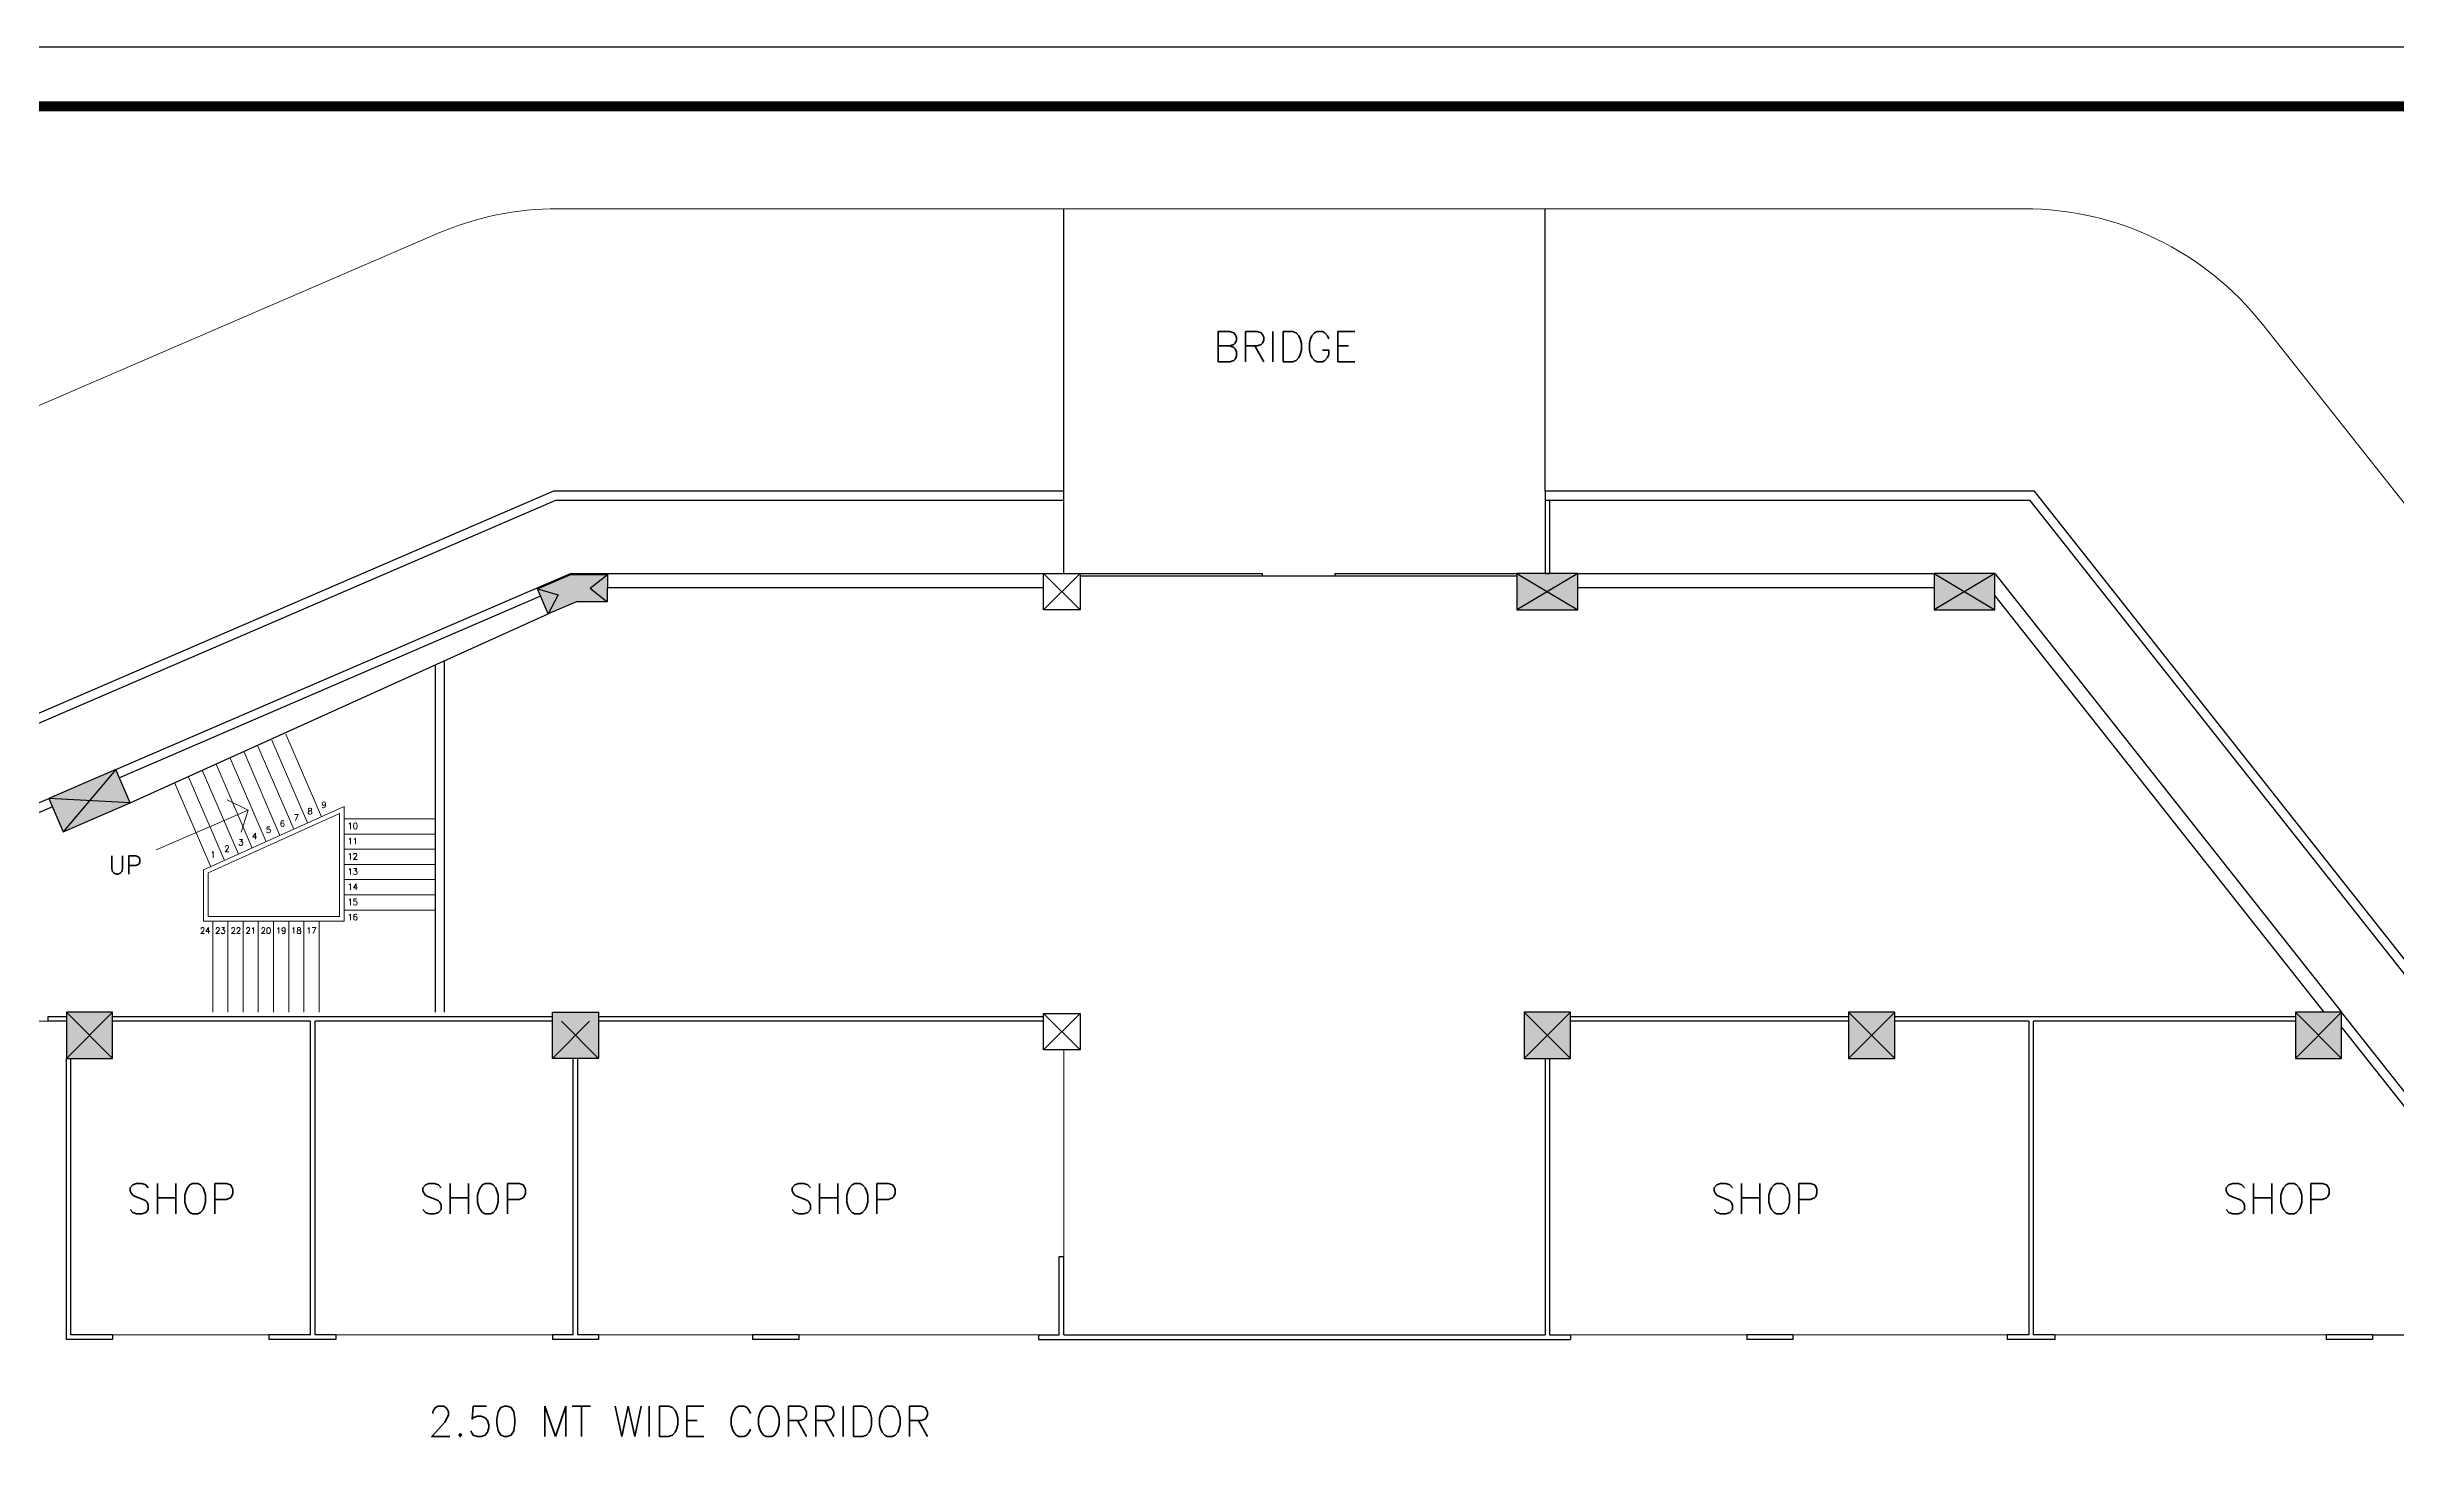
# Model space of a CAD drawing. Extents: x -14054 to 906348, y -36965 to 188562.
# Drawn here: x 192694 to 231380, y 117841 to 141154 of the extents above; entities that cross this region are included whole.
import ezdxf

# ---------------------------------------------------------------- set-up
doc = ezdxf.new("R2010")
doc.units = 0
doc.header["$LTSCALE"] = 1000
doc.header["$MEASUREMENT"] = 0
for name, color, linetype in [('BOR', 5, 'CONTINUOUS'), ('COL', 5, 'CONTINUOUS'), ('DOOR', 6, 'CONTINUOUS'), ('GLASS', 9, 'CONTINUOUS'), ('SOLID', 252, 'CONTINUOUS')]:
    doc.layers.add(name, color=color, linetype=linetype)
for name, color, linetype, lineweight in [('STAIR', 4, 'CONTINUOUS', 15), ('TEXT', 3, 'CONTINUOUS', 15), ('WALL', 2, 'CONTINUOUS', 30), ('WIN', 6, 'CONTINUOUS', 9)]:
    doc.layers.add(name, color=color, linetype=linetype, lineweight=lineweight)
doc.styles.add('ROMAN', font='ROMANS')

# ---------------------------------------------------------------- blocks, each defined once
blk = doc.blocks.new('*U46')
at = {"layer": 'SOLID'}
for points in [[(200767.05, 132240.09), (201315.47, 132475.94), (201918.24, 132475.38), (201917.82, 132025.38), (201407.93, 132025.85), (200943.4, 131826.07)], [(216892.76, 131894.38), (217892.76, 131894.38), (217892.76, 132494.38), (216892.76, 132494.38)], [(223758.76, 131894.38), (224758.76, 131894.38), (224758.76, 132494.38), (223758.76, 132494.38)], [(192961.55, 128241.35), (194063.5, 128716.43), (193825.96, 129267.41), (192724.01, 128792.33)], [(193012.76, 124514.38), (193772.76, 124514.38), (193772.76, 125274.38), (193012.76, 125274.38)], [(201012.76, 124514.38), (201772.76, 124514.38), (201772.76, 125274.38), (201012.76, 125274.38)], [(217012.76, 124514.38), (217772.76, 124514.38), (217772.76, 125274.38), (217012.76, 125274.38)], [(222352.76, 124514.38), (223112.76, 124514.38), (223112.76, 125274.38), (222352.76, 125274.38)], [(229708.76, 124514.38), (230468.76, 124514.38), (230468.76, 125274.38), (229708.76, 125274.38)]]:
    blk.add_hatch(color=256, dxfattribs=at).paths.add_polyline_path(points)
at = {"layer": 'BOR', "color": 2, "ltscale": 140}
blk.add_lwpolyline([(159012.48, 141154.49), (159012.48, 46410.42), (292146.11, 46410.42), (292146.11, 141154.49)], close=True, dxfattribs=at)
at = {"layer": 'BOR', "ltscale": 140, "const_width": 162.65}
blk.add_lwpolyline([(291170.2, 47386.33), (159988.39, 47386.33), (159988.39, 140178.57), (291170.2, 140178.57)], close=True, dxfattribs=at)
at = {"layer": 'COL', "color": 7}
for p, q in [((201635.76, 132250.38), (201918.24, 132475.38)), ((209100.01, 132494.38), (209700.01, 131894.38)), ((209700.01, 132494.38), (209100.01, 131894.38)), ((217892.76, 132494.38), (216892.76, 131894.38)), ((216892.76, 132494.38), (217892.76, 131894.38)), ((224758.76, 132494.38), (223758.76, 131894.38)), ((223758.76, 132494.38), (224758.76, 131894.38)), ((200767.05, 132240.09), (201108.76, 132142.38)), ((201108.76, 132142.38), (200943.4, 131826.07)), ((201635.76, 132250.38), (201917.82, 132025.38)), ((193825.96, 129267.41), (192961.55, 128241.35)), ((194063.5, 128716.43), (192724.01, 128792.33)), ((193772.76, 125274.38), (193012.76, 124514.38)), ((193012.76, 125274.38), (193772.76, 124514.38)), ((201622.76, 125124.38), (201012.76, 124514.38)), ((201162.76, 125124.38), (201772.76, 124514.38)), ((209100.01, 125255.37), (209700.01, 124655.37)), ((209700.01, 125255.37), (209100.01, 124655.37)), ((217772.76, 125274.38), (217012.76, 124514.38)), ((217012.76, 125274.38), (217772.76, 124514.38)), ((223112.76, 125274.38), (222352.76, 124514.38)), ((222352.76, 125274.38), (223112.76, 124514.38)), ((230468.76, 125274.38), (229708.76, 124514.38)), ((229708.76, 125274.38), (230468.76, 124514.38))]:
    blk.add_line(p, q, dxfattribs=at)
at = {"layer": 'COL'}
for points in [[(200767.05, 132240.09), (201315.47, 132475.94), (201918.24, 132475.38), (201917.82, 132025.38), (201407.93, 132025.85), (200943.4, 131826.07)], [(209700.01, 131894.38), (209100.01, 131894.38), (209100.01, 132494.38), (209700.01, 132494.38)], [(216892.76, 131894.38), (217892.76, 131894.38), (217892.76, 132494.38), (216892.76, 132494.38)], [(223758.76, 131894.38), (224758.76, 131894.38), (224758.76, 132494.38), (223758.76, 132494.38)], [(192961.55, 128241.35), (194063.5, 128716.43), (193825.96, 129267.41), (192724.01, 128792.33)], [(193772.76, 124514.38), (193772.76, 125274.38), (193012.76, 125274.38), (193012.76, 124514.38)], [(201772.76, 124514.38), (201012.76, 124514.38), (201012.76, 125274.38), (201772.76, 125274.38)], [(209700.01, 124655.37), (209100.01, 124655.37), (209100.01, 125255.37), (209700.01, 125255.37)], [(217012.76, 124514.38), (217772.76, 124514.38), (217772.76, 125274.38), (217012.76, 125274.38)], [(222352.76, 124514.38), (223112.76, 124514.38), (223112.76, 125274.38), (222352.76, 125274.38)], [(229708.76, 124514.38), (230468.76, 124514.38), (230468.76, 125274.38), (229708.76, 125274.38)]]:
    blk.add_lwpolyline(points, close=True, dxfattribs=at)
at = {"layer": 'DOOR'}
for p, q in [((212696.76, 132456.38), (213896.76, 132456.38)), ((230975.73, 119964.38), (233675.73, 119964.38))]:
    blk.add_line(p, q, dxfattribs=at)
at = {"layer": 'GLASS'}
for p, q in [((209432.76, 132494.38), (212696.76, 132494.38)), ((209700.01, 132456.38), (212696.76, 132456.38)), ((212696.76, 132494.38), (212696.76, 132456.38)), ((213896.76, 132494.38), (213896.76, 132456.38)), ((213896.76, 132494.38), (216892.76, 132494.38)), ((213896.76, 132456.38), (216892.76, 132456.38))]:
    blk.add_line(p, q, dxfattribs=at)
at = {"layer": 'STAIR'}
for p, q in [((196755.99, 128284.88), (196167.23, 129650.53)), ((196983.84, 128387.86), (196396.8, 129749.51)), ((197211.68, 128490.85), (196626.37, 129848.49)), ((195844.61, 127872.94), (195248.95, 129254.6)), ((196072.46, 127975.93), (195478.52, 129353.58)), ((196300.3, 128078.91), (195708.09, 129452.56)), ((196528.15, 128181.9), (195937.66, 129551.54)), ((195388.92, 127666.98), (194791.53, 129052.63)), ((195616.77, 127769.96), (195019.38, 129155.62)), ((197583.35, 128455.58), (199083.35, 128455.58)), ((197583.35, 128205.58), (199083.35, 128205.58)), ((197583.35, 127955.58), (199083.35, 127955.58)), ((197583.35, 127705.58), (199083.35, 127705.58)), ((197583.35, 127455.58), (199083.35, 127455.58)), ((197583.35, 127205.58), (199083.35, 127205.58)), ((197583.35, 126955.58), (199083.35, 126955.58)), ((195422.76, 126774.38), (195422.76, 125274.38)), ((195672.76, 126774.38), (195672.76, 125274.38)), ((195922.76, 126774.38), (195922.76, 125274.38)), ((196172.76, 126774.38), (196172.76, 125274.38)), ((196422.76, 126774.38), (196422.76, 125274.38)), ((196672.76, 126774.38), (196672.76, 125274.38)), ((196922.76, 126774.38), (196922.76, 125274.38)), ((197172.76, 126774.38), (197172.76, 125274.38))]:
    blk.add_line(p, q, dxfattribs=at)
at = {"layer": 'STAIR', "linetype": 'Continuous'}
blk.add_line((196005.54, 128600.68), (194490.35, 127947.45), dxfattribs=at)
at = {"layer": 'STAIR', "color": 3}
for p, q in [((195272.76, 127616.9), (197583.35, 128661.26)), ((195347.76, 127568.49), (197508.35, 128545.06)), ((197508.35, 126849.38), (197508.35, 128545.06)), ((197583.35, 126774.38), (197583.35, 128661.26)), ((195272.76, 127616.9), (195272.76, 126774.38)), ((195347.76, 127568.49), (195347.76, 126849.38)), ((197583.35, 126774.38), (195272.76, 126774.38)), ((197508.35, 126849.38), (195347.76, 126849.38))]:
    blk.add_line(p, q, dxfattribs=at)
at = {"layer": 'STAIR', "linetype": 'Continuous'}
blk.add_lwpolyline([(195889.86, 128237.53), (196005.54, 128600.68), (195662.07, 128765.89)], dxfattribs=at)
at = {"layer": 'TEXT', "color": 3, "ltscale": 140}
for p, q in [((201104.61, 138494.38), (225242.83, 138494.38)), ((166074.81, 123835.85), (199124.97, 138085.79)), ((229164.6, 136595.95), (235174.88, 128996.26))]:
    blk.add_line(p, q, dxfattribs=at)
for centre, start, end in [((201104.61, 133494.38), 90, 113.323826), ((225242.83, 133494.38), 38.339017, 90)]:
    blk.add_arc(centre, 5000, start, end, dxfattribs=at)
at = {"layer": 'WALL'}
for p, q in [((209432.76, 132494.38), (209432.76, 138494.38)), ((217355.26, 133845.5), (217355.26, 138494.38)), ((201032.37, 133845.5), (172695.5, 121627.74)), ((201063.33, 133695.5), (172845.5, 121529.07)), ((209432.76, 133845.5), (201032.37, 133845.5)), ((209432.76, 133695.5), (201063.33, 133695.5)), ((217355.26, 133845.5), (217355.26, 132494.38)), ((225412.55, 133845.5), (217355.26, 133845.5)), ((225339.94, 133695.5), (217355.26, 133695.5)), ((217430.26, 133695.5), (217430.26, 132494.38)), ((243144.86, 111181.01), (225339.94, 133695.5)), ((243217.48, 111331.01), (225412.55, 133845.5)), ((201312.42, 132494.38), (209432.76, 132494.38)), ((217355.26, 132494.38), (217430.26, 132494.38)), ((217892.76, 132494.38), (223758.76, 132494.38)), ((224758.76, 132494.38), (230468.76, 125274.38)), ((200818.93, 132118.3), (193885.51, 129129.28)), ((201918.04, 132264.38), (209100.01, 132264.38)), ((217892.76, 132264.38), (223758.76, 132264.38)), ((224758.76, 132123.6), (230175.52, 125274.38)), ((194063.5, 128716.43), (200943.4, 131826.07)), ((199083.35, 130985.35), (199083.35, 125274.38)), ((199233.35, 131053.15), (199233.35, 125274.38)), ((192783.55, 128654.22), (191059.76, 127911.09)), ((192706.36, 125199.38), (192706.36, 125124.38)), ((197032.6, 119964.38), (197032.6, 125124.38)), ((197107.6, 119964.38), (197107.6, 125124.38)), ((225317.76, 125124.38), (225317.76, 119964.38)), ((225392.76, 125124.38), (225392.76, 119964.38)), ((193012.76, 119889.38), (193012.76, 124514.38)), ((193087.76, 119964.38), (193087.76, 124514.38)), ((201355.26, 119964.38), (201355.26, 124514.38)), ((201430.26, 119964.38), (201430.26, 124514.38)), ((217355.26, 124514.38), (217355.26, 119964.34)), ((217430.26, 124514.38), (217430.26, 119964.34)), ((209357.76, 119964.38), (209357.76, 121254.38)), ((209357.76, 121254.38), (209432.76, 121254.38)), ((209432.76, 119964.38), (209432.76, 121254.38)), ((193772.76, 119964.38), (193087.76, 119964.38)), ((193772.76, 119964.38), (193772.76, 119889.38)), ((196347.6, 119964.38), (196347.6, 119889.38)), ((197032.6, 119964.38), (196347.6, 119964.38)), ((197450.6, 119964.38), (197107.6, 119964.38)), ((197450.6, 119964.38), (197450.6, 119889.38)), ((201012.76, 119964.38), (201012.76, 119889.38)), ((201355.26, 119964.38), (201012.76, 119964.38)), ((201772.76, 119964.38), (201430.26, 119964.38)), ((201772.76, 119964.38), (201772.76, 119889.38)), ((204310.26, 119964.38), (204310.26, 119889.38)), ((205071.26, 119964.38), (204310.26, 119964.38)), ((205071.26, 119964.38), (205071.26, 119889.38)), ((209014.76, 119964.38), (209014.76, 119889.38)), ((209014.76, 119964.38), (209357.76, 119964.38)), ((209432.76, 119964.38), (217355.26, 119964.38)), ((217430.26, 119964.38), (217772.76, 119964.38)), ((217772.76, 119964.38), (217772.76, 119889.38)), ((221436.51, 119964.38), (220676.51, 119964.38)), ((220676.51, 119964.38), (220676.51, 119889.38)), ((221436.51, 119964.38), (221436.51, 119889.38)), ((224962.26, 119964.38), (224962.26, 119889.38)), ((225317.76, 119964.38), (224962.26, 119964.38)), ((225748.26, 119964.38), (225392.76, 119964.38)), ((225748.26, 119964.38), (225748.26, 119889.38)), ((230215.73, 119964.38), (230215.73, 119889.38)), ((230975.73, 119964.38), (230215.73, 119964.38)), ((230975.73, 119964.38), (230975.73, 119889.38)), ((193772.76, 119889.38), (193012.76, 119889.38)), ((197450.6, 119889.38), (196347.6, 119889.38)), ((201772.76, 119889.38), (201012.76, 119889.38)), ((205071.26, 119889.38), (204310.26, 119889.38)), ((209014.76, 119889.38), (217772.76, 119889.38)), ((221436.51, 119889.38), (220676.51, 119889.38)), ((225748.26, 119889.38), (224962.26, 119889.38)), ((230975.73, 119889.38), (230215.73, 119889.38))]:
    blk.add_line(p, q, dxfattribs=at)
at = {"layer": 'WALL', "color": 2, "ltscale": 140}
for p, q in [((193825.37, 129266.7), (201312.42, 132494.38)), ((185818.59, 125814.96), (192724.89, 128792.28)), ((193012.76, 125199.38), (192706.36, 125199.38)), ((193012.76, 125124.38), (192706.36, 125124.38)), ((201012.76, 125199.38), (193772.76, 125199.38)), ((197032.6, 125124.38), (193772.76, 125124.38)), ((201012.76, 125124.38), (197107.6, 125124.38)), ((209100.01, 125199.38), (201772.76, 125199.38)), ((209100.01, 125124.38), (201772.76, 125124.38)), ((222352.76, 125199.38), (217772.76, 125199.38)), ((222352.76, 125124.38), (217772.76, 125124.38)), ((229708.76, 125199.38), (223112.76, 125199.38)), ((225317.76, 125124.38), (223112.76, 125124.38)), ((229708.76, 125124.38), (225392.76, 125124.38)), ((241618.43, 111175.52), (230468.76, 125274.38)), ((234476.78, 119964.38), (230468.76, 125032.56))]:
    blk.add_line(p, q, dxfattribs=at)
at = {"layer": 'WIN'}
for p, q in [((192706.36, 125124.38), (191506.36, 125124.38)), ((209432.76, 121254.38), (209432.76, 124655.37)), ((193772.76, 119964.38), (196347.6, 119964.38)), ((197450.6, 119964.38), (201012.76, 119964.38)), ((201772.76, 119964.38), (204310.26, 119964.38)), ((205071.26, 119964.38), (209014.76, 119964.38)), ((217772.76, 119964.38), (224962.26, 119964.38)), ((225748.26, 119964.38), (230215.73, 119964.38))]:
    blk.add_line(p, q, dxfattribs=at)
at = {"layer": 'TEXT', "color": 3, "ltscale": 140, "style": 'ROMAN'}
for s, height, p in [('BRIDGE', 500, (211888.87, 135973.81)), ('7', 100, (196753.7, 128429.77)), ('8', 100, (196981.55, 128532.75)), ('9', 100, (197209.39, 128635.74)), ('3', 100, (195842.32, 128017.84)), ('4', 100, (196070.17, 128120.82)), ('5', 100, (196298.01, 128223.8)), ('6', 100, (196525.86, 128326.79)), ('10', 100, (197640.51, 128287.98)), ('11', 100, (197640.51, 128037.98)), ('UP', 300, (193707.76, 127546.4)), ('1', 100, (195384.9, 127815.88)), ('2', 100, (195614.48, 127914.85)), ('12', 100, (197640.51, 127787.98)), ('13', 100, (197640.51, 127537.98)), ('14', 100, (197640.51, 127287.98)), ('15', 100, (197640.51, 127037.98)), ('24', 100, (195212.51, 126566.98)), ('23', 100, (195462.51, 126566.98)), ('22', 100, (195717.81, 126566.98)), ('21', 100, (195962.51, 126566.98)), ('20', 100, (196212.51, 126566.98)), ('19', 100, (196462.51, 126566.98)), ('18', 100, (196712.51, 126566.98)), ('17', 100, (196962.51, 126566.98)), ('16', 100, (197640.51, 126787.98)), ('SHOP', 500, (193997.71, 121955.73)), ('SHOP', 500, (198815.71, 121955.73)), ('SHOP', 500, (204898.21, 121955.73)), ('SHOP', 500, (220074.21, 121955.73)), ('SHOP', 500, (228505.71, 121955.73)), ('2.50 MT WIDE CORRIDOR', 500, (198962.18, 118293.19))]:
    blk.add_text(s, height=height, dxfattribs=at).set_placement(p)

msp = doc.modelspace()

# ---------------------------------------------------------------- block references
at = {"layer": 'TEXT'}
msp.add_blockref('*U46', (0, 0), dxfattribs=at)

doc.saveas('drawing.dxf')
